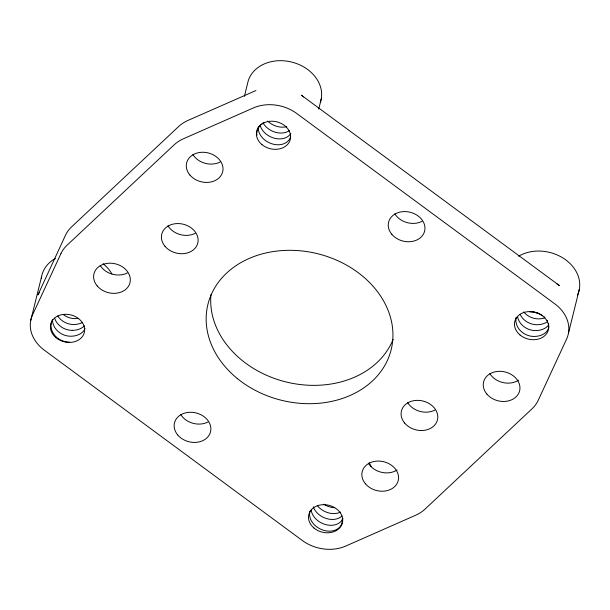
<?xml version="1.0" encoding="UTF-8"?>
<svg xmlns="http://www.w3.org/2000/svg" width="610" height="610" viewBox="0 0 610 610"><rect width="100%" height="100%" fill="white"/><g stroke="black" fill="none" stroke-linecap="round" stroke-linejoin="round"><path stroke-width="0.91" d="M30.683 320.646L41.579 276.643M244.381 96.388L247.561 83.555A37.652 30.111 13.9 0 1 262.285 64.881L264.206 63.958A37.652 30.111 13.9 0 1 306.411 68.61A37.652 30.111 13.9 0 1 320.334 102.358M318.733 109.06L321.234 98.972M568.421 333.357L579.317 289.353M255.933 90.547L188.002 120.414A39.33 31.445 13.9 0 0 178.677 126.499L71.629 226.844A39.33 31.445 13.9 0 0 65.476 235.269L37.919 294.912A37.652 30.111 13.9 0 1 39.345 292.655M556.495 283.589A37.652 30.111 13.9 0 1 559.362 285.526L301.279 95.152A37.652 30.111 13.9 0 1 303.49 96.898M220.088 162.016A18.559 14.846 13.9 0 1 192.882 154.513M195.208 233.31A18.559 14.846 13.9 0 1 167.994 225.807M127.398 272.944A18.559 14.846 13.9 0 1 100.192 265.441M397.125 469.952A18.559 14.846 13.9 0 1 368.432 463.31M434.877 410.111A18.559 14.846 13.9 0 1 407.671 402.6M518.523 380.198A18.559 14.846 13.9 0 1 489.83 373.556M422.036 221.331A18.559 14.846 13.9 0 1 394.83 213.828M207.949 422.021A18.559 14.846 13.9 0 1 180.743 414.51M518.668 256.192A37.652 30.111 13.9 0 1 563.922 258.602A37.652 30.111 13.9 0 1 577.487 295.057M41.32 278.366A37.652 30.111 13.9 0 1 43.401 270.939L44.271 269.239A37.652 30.111 13.9 0 1 55.449 258.419M103.136 263.711A37.652 30.111 13.9 0 1 111.927 273.943M393.099 339.412A94.382 75.48 13.9 0 1 286.029 381.952A94.382 75.48 13.9 0 1 211.007 294.462M369.111 462.822A37.652 30.111 13.9 0 1 371.185 466.604M516.052 317.551A17.11 14.976 19.2 0 0 534.185 336.461A17.11 12.101 10.3 0 0 548.847 326.388M544.547 317.962A17.11 12.101 10.3 0 1 538.538 318.87A17.11 14.976 19.2 0 1 523.685 311.878M547.254 321.844A17.11 12.101 10.3 0 1 537.082 324.733A17.11 14.976 19.2 0 1 520.094 314.31M517.478 316.43A17.11 14.976 19.2 0 0 535.633 330.597A17.11 12.101 10.3 0 0 548.748 324.81M529.716 311.885A17.11 12.101 10.3 0 1 542.641 315.698M544.204 316.872A17.11 12.101 10.3 0 1 544.913 317.513M547.208 320.288A17.11 12.101 10.3 0 1 547.643 321.028M548.55 323.308A17.11 12.101 10.3 0 1 548.726 324.078M537.875 312.884A17.11 14.976 19.2 0 1 532.713 311.58M340.639 512.087A17.11 13.084 26.4 0 1 317.589 505.926M342.027 516.007A17.11 13.084 26.4 0 1 326.152 518.462A17.11 13.084 26.4 0 1 313.235 506.78M342.942 518.523A17.11 13.084 26.4 0 1 325.717 524.623A17.11 13.084 26.4 0 1 311.138 510.029M342.248 518.63A17.11 13.084 26.4 0 1 327.852 531.119A17.11 13.084 26.4 0 1 309.682 515.892A17.11 13.992 -0.2 0 1 310.2 510.684M334.676 507.711A17.11 13.084 26.4 0 1 323.727 504.195M72.293 330.368A17.11 14.976 19.2 0 1 54.595 318.1M84.401 325.839A17.11 12.101 10.3 0 1 72.293 330.376M69.395 342.103A17.11 14.976 19.2 0 1 52.468 319.64M85.026 328.386A17.11 12.101 10.3 0 1 70.844 336.24A17.11 14.976 19.2 0 1 52.498 320.159M82.373 322.537A17.11 12.101 10.3 0 1 73.749 324.505A17.11 14.976 19.2 0 1 57.714 315.85M63.318 314.569A17.11 14.976 19.2 0 0 75.198 318.633A17.11 12.101 10.3 0 0 78.301 318.397M290.65 136.442A17.11 13.084 26.4 0 1 273.913 144.341A17.11 13.084 26.4 0 1 258.312 129.495A17.11 13.992 -0.2 0 1 258.266 126.872M290.795 133.567A17.11 13.084 26.4 0 1 274.347 138.234A17.11 13.084 26.4 0 1 260.135 125.378M289.323 130.677A17.11 13.084 26.4 0 1 263.062 122.961M256.856 135.359A17.11 13.992 -0.2 0 1 262.346 123.51M263.162 122.938A17.11 13.992 -0.2 0 1 264.023 122.412M286.692 126.651A17.11 13.084 26.4 0 1 267.607 121.039M60.939 253.6L32.513 314.951A37.652 30.111 13.9 0 0 44.286 350.14L302.362 540.521A37.652 30.111 13.9 0 0 345.794 546.041L415.646 515.252A39.33 31.445 13.9 0 0 424.972 509.167L532.011 408.83A39.33 31.445 13.9 0 0 538.165 400.404L566.598 339.061A37.652 30.111 13.9 0 0 554.825 303.864L296.742 113.49A37.652 30.111 13.9 0 0 253.318 107.97L183.465 138.752A39.33 31.445 13.9 0 0 174.132 144.837L67.092 245.174A39.33 31.445 13.9 0 0 60.939 253.6M189.862 174.978A18.559 14.846 13.9 0 0 221.483 174.796A18.559 14.846 13.9 0 0 202.596 152.264A18.559 14.846 13.9 0 0 189.862 174.978M164.982 246.272A18.559 14.846 13.9 0 0 196.595 246.089A18.559 14.846 13.9 0 0 177.716 223.557A18.559 14.846 13.9 0 0 164.982 246.272M97.181 285.907A18.559 14.846 13.9 0 0 128.794 285.724A18.559 14.846 13.9 0 0 109.914 263.192A18.559 14.846 13.9 0 0 97.181 285.907M365.421 483.776A18.559 14.846 13.9 0 0 397.034 483.593A18.559 14.846 13.9 0 0 378.154 461.061A18.559 14.846 13.9 0 0 365.421 483.776M404.659 423.073A18.559 14.846 13.9 0 0 436.272 422.89A18.559 14.846 13.9 0 0 417.392 400.358A18.559 14.846 13.9 0 0 404.659 423.073M486.818 394.022A18.559 14.846 13.9 0 0 518.431 393.839A18.559 14.846 13.9 0 0 499.552 371.307A18.559 14.846 13.9 0 0 486.818 394.022M391.811 234.293A18.559 14.846 13.9 0 0 423.432 234.11A18.559 14.846 13.9 0 0 404.544 211.578A18.559 14.846 13.9 0 0 391.811 234.293M177.724 434.976A18.559 14.846 13.9 0 0 209.344 434.793A18.559 14.846 13.9 0 0 190.457 412.261A18.559 14.846 13.9 0 0 177.724 434.976M237.214 378.452A94.382 75.48 13.9 0 0 390.949 350.536A94.382 75.48 13.9 0 0 270.489 252.021A94.382 75.48 13.9 0 0 237.214 378.452M520.025 334.974A17.301 13.839 13.9 0 0 548.306 330.101A17.301 13.839 13.9 0 0 526.422 311.87A17.301 13.839 13.9 0 0 520.025 334.974M314.043 528.062A17.301 13.839 13.9 0 0 342.324 523.182A17.301 13.839 13.9 0 0 320.441 504.958A17.301 13.839 13.9 0 0 314.043 528.062M55.96 337.681A17.301 13.839 13.9 0 0 84.241 332.808A17.301 13.839 13.9 0 0 62.357 314.577A17.301 13.839 13.9 0 0 55.96 337.681M261.942 144.593A17.301 13.839 13.9 0 0 290.223 139.72A17.301 13.839 13.9 0 0 268.339 121.497A17.301 13.839 13.9 0 0 261.942 144.593"/></g></svg>
